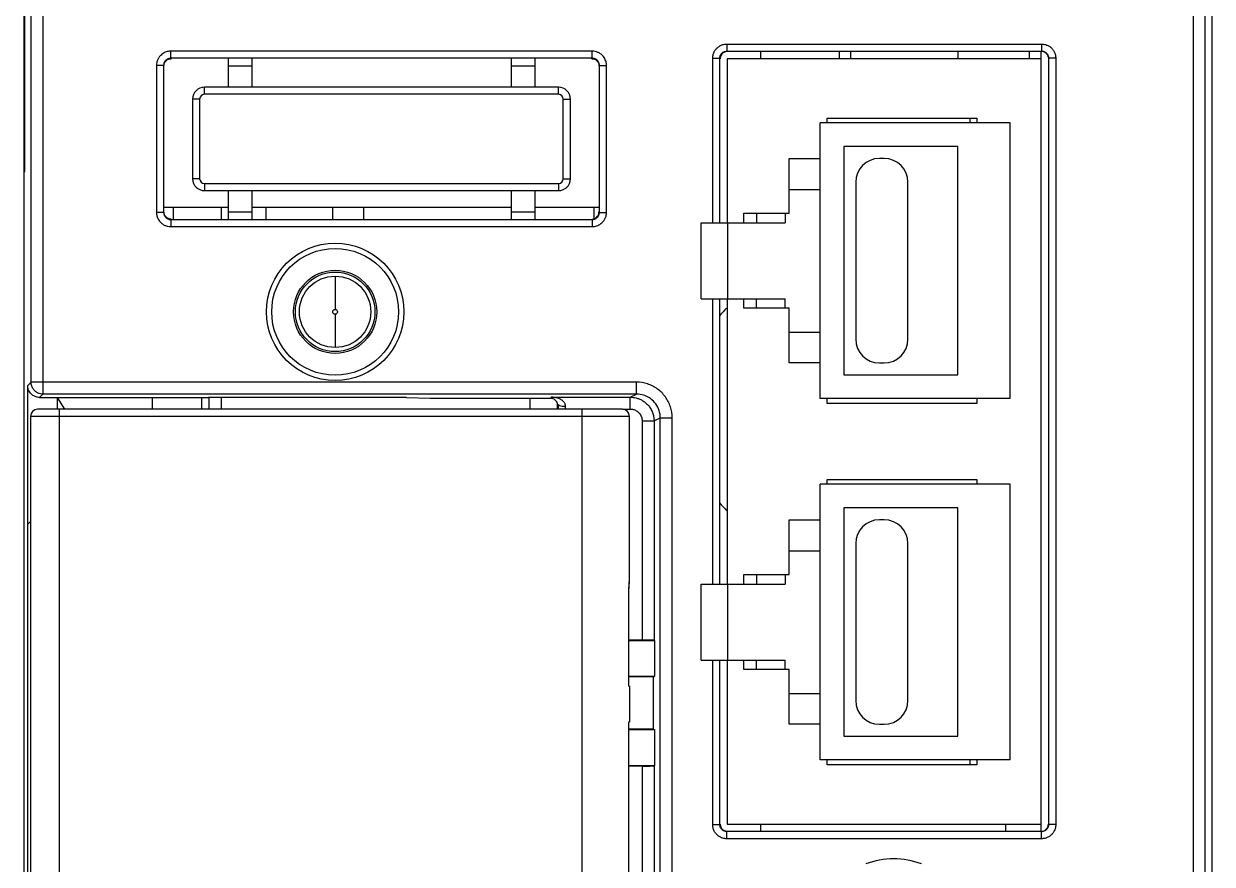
# Model space of a CAD drawing. Header units: millimetres. Extents: x 336 to 12810, y -1577 to 4105.
# Drawn here: x 8628.5 to 8678.5, y 1732.6 to 1768 of the extents above; entities that cross this region are included whole.
import ezdxf

# ---------------------------------------------------------------- set-up
doc = ezdxf.new("R2010")
doc.units = ezdxf.units.MM

msp = doc.modelspace()

# ---------------------------------------------------------------- linework, layer by layer
at = {"color": 7, "linetype": 'Continuous'}
for p, q in [((8628.462, 1803.135), (8628.462, 1644.24)), ((8678.462, 1644.24), (8678.462, 1803.135)), ((8628.501, 1761.74), (8628.501, 1770.74)), ((8629.268, 1770), (8629.268, 1752.38)), ((8677.657, 1770), (8677.657, 1644.546)), ((8628.768, 1752.88), (8628.768, 1769.517)), ((8678.157, 1769.517), (8678.157, 1644.546)), ((8658.046, 1767.107), (8658.046, 1766.807)), ((8658.046, 1767.107), (8671.279, 1767.107)), ((8671.279, 1767.107), (8671.279, 1766.807)), ((8634.647, 1766.506), (8634.647, 1766.806)), ((8652.378, 1766.806), (8634.647, 1766.806)), ((8634.647, 1766.506), (8634.662, 1766.49)), ((8652.378, 1766.506), (8634.647, 1766.506)), ((8652.363, 1766.49), (8652.378, 1766.506)), ((8652.378, 1766.506), (8652.378, 1766.806)), ((8657.446, 1759.59), (8657.446, 1766.507)), ((8657.446, 1766.507), (8657.746, 1766.507)), ((8657.746, 1759.59), (8657.746, 1766.507)), ((8658.046, 1766.807), (8671.279, 1766.807)), ((8659.462, 1766.807), (8659.462, 1766.49)), ((8662.762, 1766.807), (8662.762, 1766.49)), ((8663.262, 1766.49), (8663.262, 1766.807)), ((8667.762, 1766.807), (8667.762, 1766.49)), ((8670.762, 1766.807), (8670.762, 1766.49)), ((8671.262, 1733.99), (8671.262, 1766.807)), ((8671.579, 1766.507), (8671.579, 1734.274)), ((8671.879, 1766.507), (8671.579, 1766.507)), ((8671.879, 1766.507), (8671.879, 1734.274)), ((8634.347, 1766.206), (8634.047, 1766.206)), ((8634.047, 1766.206), (8634.047, 1760.025)), ((8634.347, 1766.206), (8634.362, 1766.191)), ((8634.347, 1766.206), (8634.347, 1760.025)), ((8637.062, 1766.49), (8637.062, 1765.29)), ((8637.062, 1766.19), (8638.062, 1766.19)), ((8638.062, 1766.49), (8638.062, 1765.29)), ((8648.962, 1766.49), (8648.962, 1765.29)), ((8648.962, 1766.19), (8649.962, 1766.19)), ((8649.962, 1766.49), (8649.962, 1765.29)), ((8652.662, 1766.191), (8652.678, 1766.206)), ((8652.678, 1766.206), (8652.978, 1766.206)), ((8652.678, 1760.025), (8652.678, 1766.206)), ((8652.978, 1760.025), (8652.978, 1766.206)), ((8658.062, 1766.49), (8658.062, 1759.59)), ((8671.262, 1766.49), (8658.062, 1766.49)), ((8636.062, 1764.99), (8636.062, 1765.29)), ((8650.962, 1765.29), (8636.062, 1765.29)), ((8650.962, 1764.99), (8650.962, 1765.29)), ((8635.562, 1764.79), (8635.562, 1761.44)), ((8635.862, 1764.79), (8635.562, 1764.79)), ((8635.862, 1764.79), (8635.862, 1761.44)), ((8650.962, 1764.99), (8636.062, 1764.99)), ((8651.162, 1761.44), (8651.162, 1764.79)), ((8651.162, 1764.79), (8651.462, 1764.79)), ((8651.462, 1761.44), (8651.462, 1764.79)), ((8661.962, 1752.19), (8661.962, 1763.79)), ((8669.962, 1763.79), (8661.962, 1763.79)), ((8662.262, 1763.99), (8668.562, 1763.99)), ((8662.262, 1763.79), (8662.262, 1763.99)), ((8668.262, 1763.99), (8668.262, 1763.79)), ((8668.562, 1763.99), (8668.562, 1763.79)), ((8669.962, 1752.19), (8669.962, 1763.79)), ((8662.962, 1762.79), (8662.962, 1753.19)), ((8667.762, 1762.79), (8662.962, 1762.79)), ((8667.762, 1753.19), (8667.762, 1762.79)), ((8660.662, 1759.99), (8660.662, 1762.29)), ((8660.662, 1762.29), (8661.962, 1762.29)), ((8664.662, 1762.29), (8664.462, 1762.29)), ((8628.462, 1761.74), (8628.501, 1761.74)), ((8635.862, 1761.44), (8635.562, 1761.44)), ((8636.062, 1761.24), (8636.062, 1760.94)), ((8636.062, 1761.24), (8650.962, 1761.24)), ((8650.962, 1761.24), (8650.962, 1760.94)), ((8651.162, 1761.44), (8651.462, 1761.44)), ((8663.462, 1761.29), (8663.462, 1754.69)), ((8665.662, 1754.69), (8665.662, 1761.29)), ((8636.062, 1760.94), (8650.962, 1760.94)), ((8637.062, 1760.94), (8637.062, 1759.74)), ((8638.062, 1760.94), (8638.062, 1759.74)), ((8648.962, 1760.94), (8648.962, 1759.74)), ((8649.962, 1760.94), (8649.962, 1759.74)), ((8660.662, 1760.99), (8661.962, 1760.99)), ((8634.347, 1760.025), (8634.047, 1760.025)), ((8634.347, 1760.025), (8634.362, 1760.04)), ((8634.362, 1760.24), (8637.062, 1760.24)), ((8634.762, 1759.74), (8634.762, 1760.24)), ((8636.762, 1760.24), (8636.762, 1759.74)), ((8637.062, 1760.04), (8638.062, 1760.04)), ((8638.062, 1760.24), (8648.962, 1760.24)), ((8638.662, 1759.74), (8638.662, 1760.24)), ((8641.462, 1759.74), (8641.462, 1760.24)), ((8642.762, 1760.24), (8642.762, 1759.74)), ((8648.962, 1760.04), (8649.962, 1760.04)), ((8649.962, 1760.24), (8652.662, 1760.24)), ((8652.462, 1759.74), (8652.462, 1760.24)), ((8652.678, 1760.025), (8652.662, 1760.04)), ((8652.678, 1760.025), (8652.978, 1760.025)), ((8634.647, 1759.725), (8634.662, 1759.74)), ((8634.647, 1759.725), (8634.647, 1759.425)), ((8634.647, 1759.725), (8652.378, 1759.725)), ((8652.378, 1759.725), (8652.363, 1759.74)), ((8652.378, 1759.725), (8652.378, 1759.425)), ((8656.962, 1756.39), (8656.962, 1759.59)), ((8656.962, 1759.59), (8660.492, 1759.59)), ((8658.086, 1756.39), (8658.086, 1759.59)), ((8658.762, 1759.99), (8660.662, 1759.99)), ((8658.762, 1759.59), (8658.762, 1759.99)), ((8659.292, 1759.99), (8659.292, 1759.59)), ((8660.492, 1759.99), (8660.492, 1759.59)), ((8634.647, 1759.425), (8652.378, 1759.425)), ((8641.562, 1757.34), (8641.562, 1755.94)), ((8656.962, 1756.39), (8660.492, 1756.39)), ((8657.446, 1744.39), (8657.446, 1756.39)), ((8657.746, 1744.39), (8657.746, 1756.39)), ((8658.062, 1756.39), (8658.062, 1744.39)), ((8658.762, 1755.99), (8658.762, 1756.39)), ((8659.292, 1755.99), (8659.292, 1756.39)), ((8660.492, 1755.99), (8660.492, 1756.39)), ((8641.562, 1755.74), (8641.562, 1754.34)), ((8660.662, 1755.99), (8658.762, 1755.99)), ((8660.662, 1753.69), (8660.662, 1755.99)), ((8660.662, 1754.99), (8661.962, 1754.99)), ((8661.962, 1753.69), (8660.662, 1753.69)), ((8664.462, 1753.69), (8664.662, 1753.69)), ((8662.962, 1753.19), (8667.762, 1753.19)), ((8628.768, 1752.88), (8628.628, 1752.74)), ((8628.628, 1746.906), (8628.628, 1752.74)), ((8654.242, 1752.88), (8628.768, 1752.88)), ((8654.242, 1752.38), (8654.242, 1752.88)), ((8629.268, 1752.38), (8629.128, 1752.24)), ((8629.128, 1752.24), (8635.957, 1752.24)), ((8654.242, 1752.38), (8629.268, 1752.38)), ((8629.862, 1752.24), (8630.175, 1751.74)), ((8629.862, 1752.24), (8629.862, 1751.74)), ((8633.862, 1752.24), (8633.862, 1751.74)), ((8635.957, 1751.74), (8635.957, 1752.24)), ((8644.562, 1752.237), (8636.24, 1752.237)), ((8636.259, 1752.237), (8636.257, 1752.235)), ((8636.257, 1751.74), (8636.257, 1752.235)), ((8636.762, 1752.237), (8636.762, 1751.74)), ((8644.562, 1752.237), (8645.562, 1752.202)), ((8645.562, 1752.202), (8650.624, 1752.202)), ((8649.762, 1751.74), (8649.762, 1752.202)), ((8650.624, 1752.202), (8650.671, 1752.249)), ((8650.671, 1752.249), (8653.981, 1752.249)), ((8653.98, 1751.749), (8653.98, 1752.249)), ((8653.981, 1752.249), (8654.242, 1752.38)), ((8669.962, 1752.19), (8661.962, 1752.19)), ((8662.262, 1751.99), (8662.262, 1752.19)), ((8668.562, 1752.19), (8668.562, 1751.99)), ((8653.647, 1751.74), (8629.047, 1751.74)), ((8629.947, 1751.74), (8629.947, 1658.74)), ((8650.924, 1751.902), (8650.958, 1751.936)), ((8650.924, 1751.74), (8650.924, 1751.902)), ((8651.947, 1751.74), (8651.947, 1658.74)), ((8653.647, 1751.749), (8653.98, 1751.749)), ((8668.562, 1751.99), (8662.262, 1751.99)), ((8628.747, 1751.44), (8628.747, 1659.04)), ((8653.947, 1751.44), (8628.747, 1751.44)), ((8653.947, 1744.76), (8653.947, 1751.44)), ((8654.48, 1751.249), (8654.48, 1742.033)), ((8654.48, 1751.249), (8654.979, 1751.249)), ((8654.979, 1751.249), (8655.242, 1751.381)), ((8654.979, 1751.249), (8654.979, 1742.025)), ((8655.242, 1659.1), (8655.242, 1751.381)), ((8655.242, 1751.381), (8655.742, 1751.381)), ((8655.742, 1659.1), (8655.742, 1751.381)), ((8669.962, 1748.59), (8661.962, 1748.59)), ((8661.962, 1736.99), (8661.962, 1748.59)), ((8662.262, 1748.79), (8668.562, 1748.79)), ((8662.262, 1748.59), (8662.262, 1748.79)), ((8668.562, 1748.79), (8668.562, 1748.59)), ((8669.962, 1736.99), (8669.962, 1748.59)), ((8667.762, 1747.59), (8662.962, 1747.59)), ((8662.962, 1747.59), (8662.962, 1737.99)), ((8667.762, 1737.99), (8667.762, 1747.59)), ((8628.747, 1747.025), (8628.627, 1746.905)), ((8660.662, 1744.79), (8660.662, 1747.09)), ((8660.662, 1747.09), (8661.962, 1747.09)), ((8664.662, 1747.09), (8664.462, 1747.09)), ((8628.627, 1713.142), (8628.627, 1746.905)), ((8663.462, 1746.09), (8663.462, 1739.49)), ((8665.662, 1739.49), (8665.662, 1746.09)), ((8660.662, 1745.79), (8661.962, 1745.79)), ((8658.762, 1744.39), (8658.762, 1744.79)), ((8658.762, 1744.79), (8660.662, 1744.79)), ((8659.292, 1744.79), (8659.292, 1744.39)), ((8660.492, 1744.79), (8660.492, 1744.39)), ((8653.916, 1740.09), (8653.916, 1744.161)), ((8653.921, 1744.148), (8653.916, 1744.161)), ((8653.921, 1740.09), (8653.921, 1744.149)), ((8656.962, 1741.19), (8656.962, 1744.39)), ((8656.962, 1744.39), (8660.492, 1744.39)), ((8658.086, 1741.19), (8658.086, 1744.39)), ((8654.48, 1742.033), (8653.921, 1742.033)), ((8655.018, 1742.005), (8653.921, 1742.005)), ((8654.979, 1742.025), (8655.018, 1742.005)), ((8655.018, 1740.511), (8655.018, 1742.005)), ((8656.962, 1741.19), (8660.492, 1741.19)), ((8657.446, 1734.274), (8657.446, 1741.19)), ((8657.746, 1734.274), (8657.746, 1741.19)), ((8658.062, 1741.19), (8658.062, 1734.29)), ((8658.762, 1740.79), (8658.762, 1741.19)), ((8659.292, 1740.79), (8659.292, 1741.19)), ((8660.492, 1740.79), (8660.492, 1741.19)), ((8653.921, 1740.511), (8655.018, 1740.511)), ((8654.962, 1740.483), (8655.018, 1740.511)), ((8660.662, 1740.79), (8658.762, 1740.79)), ((8660.662, 1738.49), (8660.662, 1740.79)), ((8653.916, 1740.09), (8653.947, 1740.09)), ((8654.962, 1740.483), (8653.921, 1740.483)), ((8653.947, 1740.09), (8653.947, 1738.59)), ((8654.962, 1738.283), (8654.962, 1740.483)), ((8660.662, 1739.79), (8661.962, 1739.79)), ((8653.916, 1738.59), (8653.947, 1738.59)), ((8653.916, 1730.52), (8653.916, 1738.59)), ((8653.921, 1730.532), (8653.921, 1738.59)), ((8654.962, 1738.283), (8653.921, 1738.283)), ((8655.018, 1738.255), (8653.921, 1738.255)), ((8654.962, 1738.283), (8655.018, 1738.255)), ((8655.018, 1736.761), (8655.018, 1738.255)), ((8661.962, 1738.49), (8660.662, 1738.49)), ((8664.462, 1738.49), (8664.662, 1738.49)), ((8662.962, 1737.99), (8667.762, 1737.99)), ((8653.921, 1736.761), (8655.018, 1736.761)), ((8654.48, 1736.733), (8653.921, 1736.733)), ((8654.48, 1736.733), (8654.48, 1698.24)), ((8654.979, 1736.741), (8655.018, 1736.761)), ((8654.979, 1736.741), (8654.979, 1698.24)), ((8669.962, 1736.99), (8661.962, 1736.99)), ((8662.262, 1736.79), (8662.262, 1736.99)), ((8668.562, 1736.79), (8662.262, 1736.79)), ((8668.262, 1736.99), (8668.262, 1736.79)), ((8668.562, 1736.99), (8668.562, 1736.79)), ((8657.446, 1734.274), (8657.746, 1734.274)), ((8658.062, 1734.29), (8671.262, 1734.29)), ((8659.462, 1734.29), (8659.462, 1733.974)), ((8669.762, 1734.29), (8669.762, 1733.974)), ((8671.879, 1734.274), (8671.579, 1734.274)), ((8658.046, 1733.674), (8658.046, 1733.974)), ((8671.279, 1733.974), (8658.046, 1733.974)), ((8671.279, 1733.674), (8658.046, 1733.674)), ((8671.279, 1733.674), (8671.279, 1733.974))]:
    msp.add_line(p, q, dxfattribs=at)
for radius in [2.89, 2.669, 1.751, 1.672, 1.5, 0.1]:
    msp.add_circle((8641.562, 1755.84), radius, dxfattribs=at)
for centre, radius, start, end in [((8636.062, 1764.79), 0.5, 90, 180), ((8650.962, 1764.79), 0.5, 0, 90), ((8636.062, 1764.79), 0.2, 90, 180), ((8650.962, 1764.79), 0.2, 0, 90), ((8664.462, 1761.29), 1, 90, 180), ((8664.662, 1761.29), 1, 0, 90), ((8636.062, 1761.44), 0.5, 180, 270), ((8636.062, 1761.44), 0.2, 180, 270), ((8650.962, 1761.44), 0.2, 270, 0), ((8650.962, 1761.44), 0.5, 270, 0), ((8662.262, 1751.74), 6, 134.823, 138.9731), ((8664.462, 1754.69), 1, 180, 270), ((8664.662, 1754.69), 1, 270, 0), ((8629.047, 1751.44), 0.3, 90, 180), ((8653.647, 1751.44), 0.3, 0, 90), ((8662.262, 1751.74), 6, 221.0269, 225.177), ((8664.462, 1746.09), 1, 90, 180), ((8664.662, 1746.09), 1, 0, 90), ((8664.462, 1739.49), 1, 180, 270), ((8664.662, 1739.49), 1, 270, 0), ((8665.062, 1729.512), 3.317, 69.3139, 110.698)]:
    msp.add_arc(centre, radius, start, end, dxfattribs=at)
for points, start_tangent, end_tangent in [([(8657.446, 1766.507), (8657.452, 1766.593), (8657.472, 1766.684), (8657.511, 1766.779), (8657.572, 1766.875), (8657.66, 1766.966), (8657.772, 1767.041), (8657.904, 1767.09), (8658.046, 1767.107)], (-0.000012, 1), (1, 0.000049)), ([(8671.279, 1767.107), (8671.365, 1767.101), (8671.456, 1767.08), (8671.551, 1767.042), (8671.648, 1766.981), (8671.738, 1766.893), (8671.813, 1766.781), (8671.862, 1766.649), (8671.879, 1766.507)], (1, 0.000012), (0.000049, -1)), ([(8634.647, 1766.806), (8634.574, 1766.802), (8634.494, 1766.787), (8634.41, 1766.757), (8634.322, 1766.711), (8634.237, 1766.644), (8634.16, 1766.557), (8634.099, 1766.451), (8634.06, 1766.332), (8634.047, 1766.206)], (-1, -0.000011), (0.000067, -1)), ([(8634.647, 1766.506), (8634.61, 1766.504), (8634.571, 1766.496), (8634.528, 1766.482), (8634.484, 1766.459), (8634.442, 1766.425), (8634.403, 1766.382), (8634.373, 1766.329), (8634.353, 1766.269), (8634.347, 1766.206)], (-1, 0.000297), (0.000348, -1)), ([(8652.978, 1766.206), (8652.974, 1766.281), (8652.958, 1766.362), (8652.928, 1766.448), (8652.88, 1766.536), (8652.812, 1766.621), (8652.724, 1766.697), (8652.619, 1766.756), (8652.501, 1766.793), (8652.378, 1766.806)], (0, 1), (-1, 0.00004)), ([(8652.678, 1766.206), (8652.676, 1766.244), (8652.668, 1766.284), (8652.653, 1766.327), (8652.629, 1766.371), (8652.595, 1766.414), (8652.551, 1766.452), (8652.499, 1766.481), (8652.44, 1766.5), (8652.378, 1766.506)], (0.000305, 1), (-1, -0.000279)), ([(8657.746, 1766.507), (8657.749, 1766.55), (8657.759, 1766.595), (8657.778, 1766.643), (8657.809, 1766.691), (8657.853, 1766.737), (8657.909, 1766.774), (8657.975, 1766.798), (8658.046, 1766.807)], (-0.000084, 1), (1, -0.000044)), ([(8657.912, 1766.75), (8657.803, 1766.64), (8657.762, 1766.49)], (-0.867069, -0.498188), (0, -1)), ([(8658.062, 1766.79), (8657.912, 1766.75)], (-1, 0), (-0.867069, -0.498188)), ([(8671.508, 1766.678), (8671.403, 1766.765), (8671.268, 1766.796)], (-0.603787, 0.797146), (-0.999999, -0.001222)), ([(8671.279, 1766.807), (8671.322, 1766.804), (8671.367, 1766.794), (8671.415, 1766.775), (8671.463, 1766.744), (8671.509, 1766.7), (8671.546, 1766.644), (8671.571, 1766.578), (8671.579, 1766.507)], (1, 0.000084), (-0.000044, -1)), ([(8671.562, 1766.557), (8671.508, 1766.678)], (-0.201059, 0.979579), (-0.603787, 0.797146)), ([(8634.362, 1766.191), (8634.403, 1766.34), (8634.512, 1766.45), (8634.662, 1766.49)], (0, 1), (1, 0)), ([(8652.363, 1766.49), (8652.513, 1766.45), (8652.622, 1766.34), (8652.662, 1766.191)], (1, 0), (0, -1)), ([(8634.047, 1760.025), (8634.051, 1759.952), (8634.066, 1759.872), (8634.095, 1759.788), (8634.142, 1759.7), (8634.209, 1759.615), (8634.296, 1759.538), (8634.402, 1759.477), (8634.521, 1759.438), (8634.647, 1759.425)], (0.000011, -1), (1, 0.000067)), ([(8634.347, 1760.025), (8634.349, 1759.988), (8634.356, 1759.949), (8634.371, 1759.906), (8634.394, 1759.862), (8634.428, 1759.82), (8634.471, 1759.781), (8634.524, 1759.751), (8634.584, 1759.731), (8634.647, 1759.725)], (-0.000297, -1), (1, 0.000348)), ([(8634.662, 1759.74), (8634.512, 1759.781), (8634.403, 1759.89), (8634.362, 1760.04)], (-1, 0), (0, 1)), ([(8652.363, 1759.74), (8652.513, 1759.781), (8652.622, 1759.89), (8652.662, 1760.04)], (1, 0), (0, 1)), ([(8652.378, 1759.425), (8652.451, 1759.429), (8652.531, 1759.444), (8652.615, 1759.473), (8652.703, 1759.52), (8652.788, 1759.587), (8652.865, 1759.674), (8652.926, 1759.78), (8652.965, 1759.899), (8652.978, 1760.025)], (1, 0.000011), (-0.000067, 1)), ([(8652.378, 1759.725), (8652.415, 1759.727), (8652.454, 1759.734), (8652.497, 1759.749), (8652.541, 1759.772), (8652.583, 1759.806), (8652.622, 1759.849), (8652.652, 1759.902), (8652.672, 1759.962), (8652.678, 1760.025)], (1, -0.000297), (-0.000348, 1)), ([(8629.128, 1752.24), (8628.937, 1752.279), (8628.775, 1752.387), (8628.666, 1752.549), (8628.628, 1752.74)], (-1, 0), (0, 1)), ([(8629.268, 1752.38), (8629.169, 1752.39), (8629.065, 1752.423), (8628.961, 1752.486), (8628.867, 1752.582), (8628.796, 1752.715), (8628.768, 1752.88)], (-1, 0.000305), (-0.000305, 1)), ([(8655.742, 1751.381), (8655.669, 1751.844), (8655.456, 1752.262), (8655.125, 1752.593), (8654.707, 1752.806), (8654.242, 1752.88)], (-0.000061, 1), (-1, -0.000066)), ([(8635.957, 1752.24), (8636.079, 1752.24), (8636.178, 1752.239), (8636.24, 1752.237)], (1, 0), (0.998784, -0.04931)), ([(8650.924, 1751.902), (8650.884, 1752.052), (8650.774, 1752.162), (8650.624, 1752.202)], (0, 1), (-1, 0)), ([(8651.258, 1751.866), (8651.255, 1751.905), (8651.245, 1751.946), (8651.227, 1751.987), (8651.202, 1752.028), (8651.167, 1752.068), (8651.124, 1752.107), (8651.07, 1752.144), (8651.007, 1752.178), (8650.935, 1752.206), (8650.854, 1752.228), (8650.766, 1752.243), (8650.671, 1752.249)], (0.00666, 0.999978), (-0.999917, 0.012882)), ([(8653.981, 1752.249), (8654.101, 1752.242), (8654.225, 1752.218), (8654.352, 1752.177), (8654.48, 1752.115), (8654.606, 1752.028), (8654.726, 1751.914), (8654.831, 1751.773), (8654.912, 1751.61), (8654.963, 1751.432), (8654.979, 1751.249)], (1, -0.000799), (0.000313, -1)), ([(8655.242, 1751.381), (8655.194, 1751.69), (8655.052, 1751.968), (8654.831, 1752.189), (8654.552, 1752.331), (8654.242, 1752.38)], (0.000286, 1), (-1, -0.000321)), ([(8650.957, 1751.749), (8650.957, 1751.844), (8650.958, 1751.936)], (-0.000006, 1), (0.004186, 0.999991)), ([(8650.958, 1751.936), (8651, 1751.901), (8651.109, 1751.876), (8651.258, 1751.866)], (0.07253, -0.997366), (0.999992, -0.003962)), ([(8651.257, 1751.749), (8651.257, 1751.808), (8651.258, 1751.866)], (0, 1), (0.006701, 0.999978)), ([(8653.98, 1751.749), (8654.041, 1751.745)], (1, -0.000001), (0.992559, -0.121764)), ([(8654.041, 1751.745), (8654.103, 1751.734), (8654.166, 1751.713), (8654.23, 1751.682), (8654.293, 1751.639), (8654.353, 1751.582), (8654.405, 1751.511), (8654.446, 1751.429), (8654.471, 1751.341), (8654.48, 1751.249)], (0.992559, -0.121764), (0.000034, -1)), ([(8653.916, 1744.161), (8653.939, 1744.453), (8653.947, 1744.76)], (0.104868, 0.994486), (0.000126, 1)), ([(8653.922, 1744.161), (8653.932, 1744.287), (8653.945, 1744.588), (8653.947, 1744.76)], (0.085413, 0.996346), (0.000108, 1)), ([(8653.921, 1744.147), (8653.922, 1744.161)], (0.087397, 0.996174), (0.085413, 0.996346)), ([(8654.979, 1742.025), (8654.936, 1742.028), (8654.827, 1742.031), (8654.667, 1742.032), (8654.48, 1742.033)], (-0.894482, 0.447105), (-1, 0)), ([(8654.48, 1736.733), (8654.667, 1736.734), (8654.827, 1736.735), (8654.936, 1736.738), (8654.979, 1736.741)], (1, 0), (0.894482, 0.447105)), ([(8658.046, 1733.674), (8657.96, 1733.68), (8657.869, 1733.7), (8657.774, 1733.739), (8657.677, 1733.8), (8657.587, 1733.888), (8657.512, 1734), (8657.463, 1734.132), (8657.446, 1734.274)], (-1, -0.000012), (-0.000049, 1)), ([(8658.046, 1733.974), (8658.003, 1733.977), (8657.958, 1733.987), (8657.91, 1734.006), (8657.862, 1734.037), (8657.816, 1734.081), (8657.779, 1734.137), (8657.754, 1734.203), (8657.746, 1734.274)], (-1, -0.000084), (0.000044, 1)), ([(8657.762, 1734.29), (8657.803, 1734.14)], (0, -1), (0.498188, -0.867069)), ([(8657.803, 1734.14), (8657.912, 1734.031), (8658.062, 1733.99)], (0.498188, -0.867069), (1, 0)), ([(8671.261, 1733.982), (8671.419, 1734.025), (8671.528, 1734.134), (8671.569, 1734.284)], (1, 0), (0, 1)), ([(8671.879, 1734.274), (8671.873, 1734.188), (8671.852, 1734.097), (8671.814, 1734.002), (8671.753, 1733.905), (8671.665, 1733.815), (8671.553, 1733.74), (8671.421, 1733.691), (8671.279, 1733.674)], (0.000012, -1), (-1, -0.000049)), ([(8671.579, 1734.274), (8671.576, 1734.231), (8671.566, 1734.186), (8671.547, 1734.138), (8671.516, 1734.09), (8671.472, 1734.044), (8671.416, 1734.007), (8671.35, 1733.982), (8671.279, 1733.974)], (0.000084, -1), (-1, 0.000044))]:
    msp.add_spline(points, degree=3, dxfattribs=dict(at, start_tangent=start_tangent, end_tangent=end_tangent))

doc.saveas('drawing.dxf')
